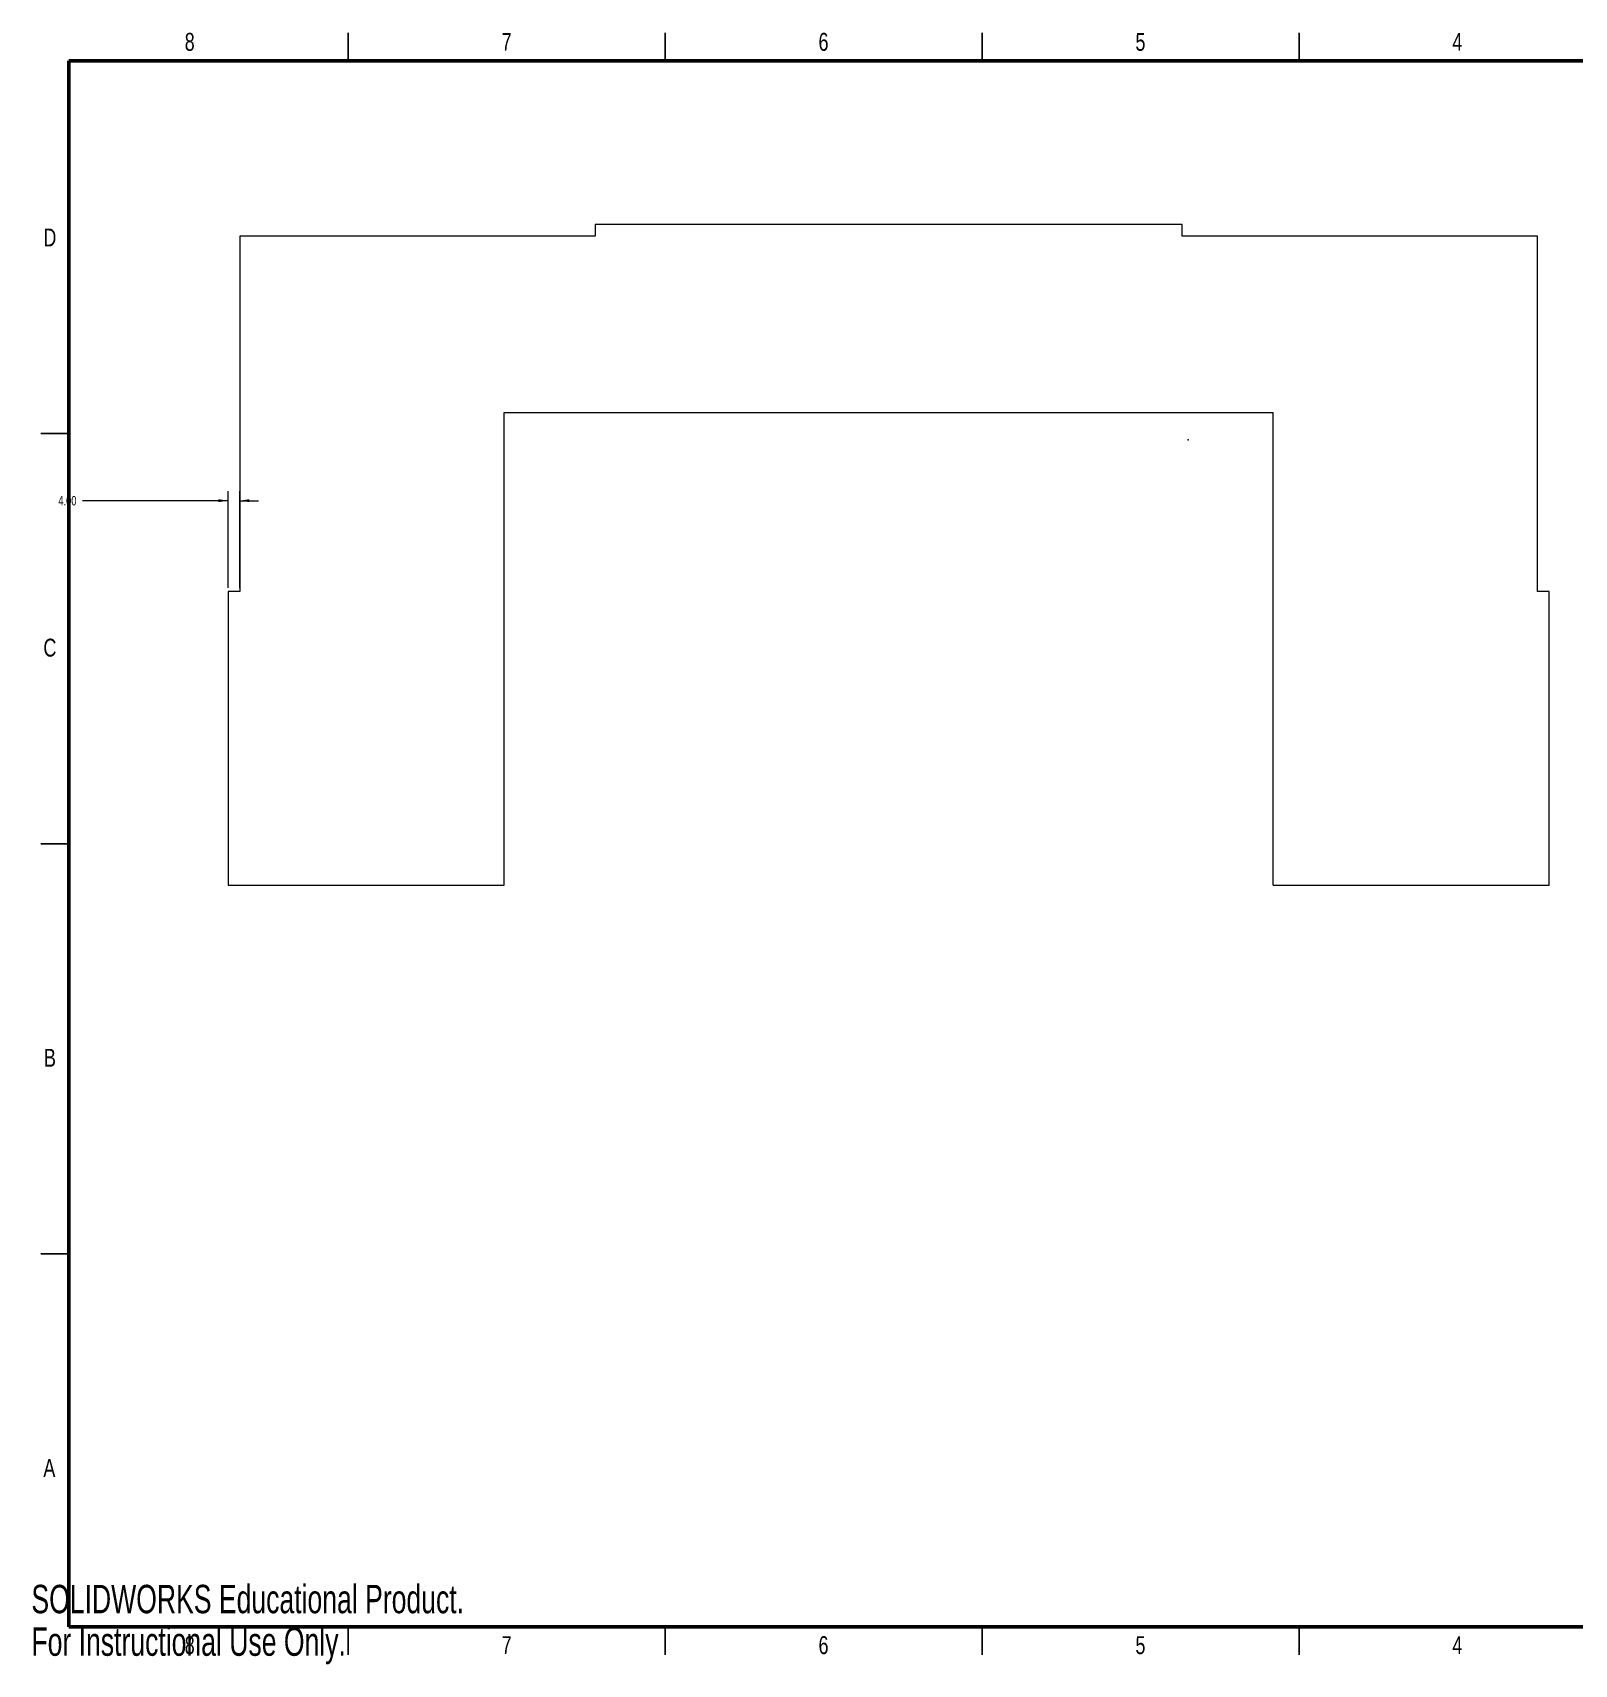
# Model space of a CAD drawing. Header units: millimetres. Extents: x 0 to 860, y 0 to 556.
# Drawn here: x 0 to 526, y 0 to 556 of the extents above; entities that cross this region are included whole.
import ezdxf

# ---------------------------------------------------------------- set-up
doc = ezdxf.new("R2010")
doc.units = ezdxf.units.MM
doc.header["$PDSIZE"] = -1
doc.styles.add('SLDTEXTSTYLE0', font='TXT', dxfattribs={"width": 0.75})
doc.styles.add('SLDTEXTSTYLE3', font='TXT', dxfattribs={"width": 0.7})
doc.dimstyles.new('SLDDIMSTYLE0', dxfattribs={"dimtxt": 3.175, "dimasz": 3.302, "dimexe": 0, "dimexo": 0.0625, "dimgap": 0.79375, "dimtad": 0, "dimtih": 1, "dimtoh": 1, "dimrnd": 1e-09, "dimzin": 4, "dimdsep": 46, "dimtxsty": 'SLDTEXTSTYLE0', "dimsah": 1, "dimcen": 0.09, "dimadec": 0, "dimazin": 1, "dimtfac": 1, "dimtmove": 0, "dimatfit": 0, "dimfxl": 1, "dimfrac": 2, "dimtolj": 1, "dimtzin": 12, "dimarcsym": 0})

# ---------------------------------------------------------------- blocks, each defined once
blk = doc.blocks.new('_D')
at = {"color": 7, "linetype": 'Continuous', "lineweight": 0}
for p, q in [((66.98, 396.24), (17.37, 396.24)), ((66.98, 366.55), (66.98, 399.42)), ((70.98, 366.55), (70.98, 399.42)), ((70.98, 396.24), (77.33, 396.24))]:
    blk.add_line(p, q, dxfattribs=at)
at = {"color": 7, "linetype": 'Continuous', "lineweight": 18}
for points in [[(66.98, 396.24), (63.68, 396.75), (63.68, 395.73)], [(70.98, 396.24), (74.28, 395.73), (74.28, 396.75)]]:
    blk.add_solid(points, dxfattribs=at)
at = {"color": 7, "linetype": 'Continuous', "lineweight": 18, "insert": (9.15, 397.81), "char_height": 3.175, "attachment_point": 1, "style": 'SLDTEXTSTYLE0'}
blk.add_mtext('4.00', dxfattribs=at)

msp = doc.modelspace()

# ---------------------------------------------------------------- linework, layer by layer
at = {"color": 7, "linetype": 'Continuous', "lineweight": 25}
for p, q in [((107.95, 546.1), (107.95, 555.625)), ((215.9, 546.1), (215.9, 555.625)), ((323.85, 546.1), (323.85, 555.625)), ((431.8, 555.625), (431.8, 546.1)), ((431.8, 546.1), (431.8, 555.625)), ((12.7, 419.1), (3.175, 419.1)), ((3.175, 279.4), (12.7, 279.4)), ((12.7, 279.4), (3.175, 279.4)), ((12.7, 139.7), (3.175, 139.7)), ((107.95, 12.7), (107.95, 3.175)), ((215.9, 12.7), (215.9, 3.175)), ((323.85, 12.7), (323.85, 3.175)), ((431.8, 3.175), (431.8, 12.7)), ((431.8, 12.7), (431.8, 3.175))]:
    msp.add_line(p, q, dxfattribs=at)
at = {"color": 7, "linetype": 'Continuous', "lineweight": 50}
for p, q in [((12.7, 12.7), (12.7, 546.1)), ((12.7, 546.1), (850.9, 546.1)), ((850.9, 12.7), (12.7, 12.7))]:
    msp.add_line(p, q, dxfattribs=at)
at = {"color": 7, "linetype": 'Continuous', "lineweight": 18}
for p, q in [((391.982, 490.276), (191.982, 490.276)), ((191.982, 490.276), (191.982, 486.276)), ((391.982, 486.276), (391.982, 490.276)), ((191.982, 486.276), (70.982, 486.276)), ((70.982, 486.276), (70.982, 365.276)), ((512.982, 486.276), (391.982, 486.276)), ((512.982, 365.276), (512.982, 486.276)), ((160.982, 265.276), (160.982, 426.276)), ((160.982, 426.276), (422.982, 426.276)), ((422.982, 265.276), (422.982, 426.276)), ((70.982, 365.276), (66.982, 365.276)), ((66.982, 365.276), (66.982, 265.276)), ((516.982, 365.276), (512.982, 365.276)), ((516.982, 265.276), (516.982, 365.276)), ((66.982, 265.276), (160.982, 265.276)), ((422.982, 265.276), (516.982, 265.276))]:
    msp.add_line(p, q, dxfattribs=at)
at = {"color": 7, "linetype": 'Continuous', "lineweight": 0}
msp.add_point((394.027, 416.944), dxfattribs=at)
msp.add_point((394.027, 416.944), dxfattribs=at)

# ---------------------------------------------------------------- texts
at = {"color": 7, "linetype": 'Continuous', "lineweight": 0, "char_height": 6.096, "attachment_point": 2, "style": 'SLDTEXTSTYLE0'}
for s, insert in [('8', (53.914, 555.564)), ('7', (161.864, 555.564)), ('6', (269.814, 555.564)), ('5', (377.764, 555.564)), ('4', (485.714, 555.564)), ('D', (6.28, 488.926)), ('C', (6.287, 349.226)), ('B', (6.303, 209.526)), ('A', (6.107, 69.826)), ('8', (53.914, 9.464)), ('7', (161.864, 9.464)), ('6', (269.814, 9.464)), ('5', (377.764, 9.464)), ('4', (485.714, 9.464))]:
    msp.add_mtext(s, dxfattribs=dict(at, insert=insert))
at = {"color": 7, "linetype": 'Continuous', "char_height": 9.66724, "attachment_point": 1, "style": 'SLDTEXTSTYLE3'}
for s, insert in [('SOLIDWORKS Educational Product.', (0, 26.963)), ('For Instructional Use Only.', (0, 12.462))]:
    msp.add_mtext(s, dxfattribs=dict(at, insert=insert))

# ---------------------------------------------------------------- dimensions: what is measured, and where the dimension line sits
at = {"color": 7, "linetype": 'Continuous', "lineweight": 18}
dim = msp.add_linear_dim(base=(66.982, 396.241), p1=(70.982, 365.276), p2=(66.982, 365.276), dimstyle='SLDDIMSTYLE0', dxfattribs=at)
dim.commit()
dim.dimension.update_dxf_attribs({"geometry": '_D', "text_midpoint": (13.26, 396.241), "dimtype": 160})

doc.saveas('drawing.dxf')
